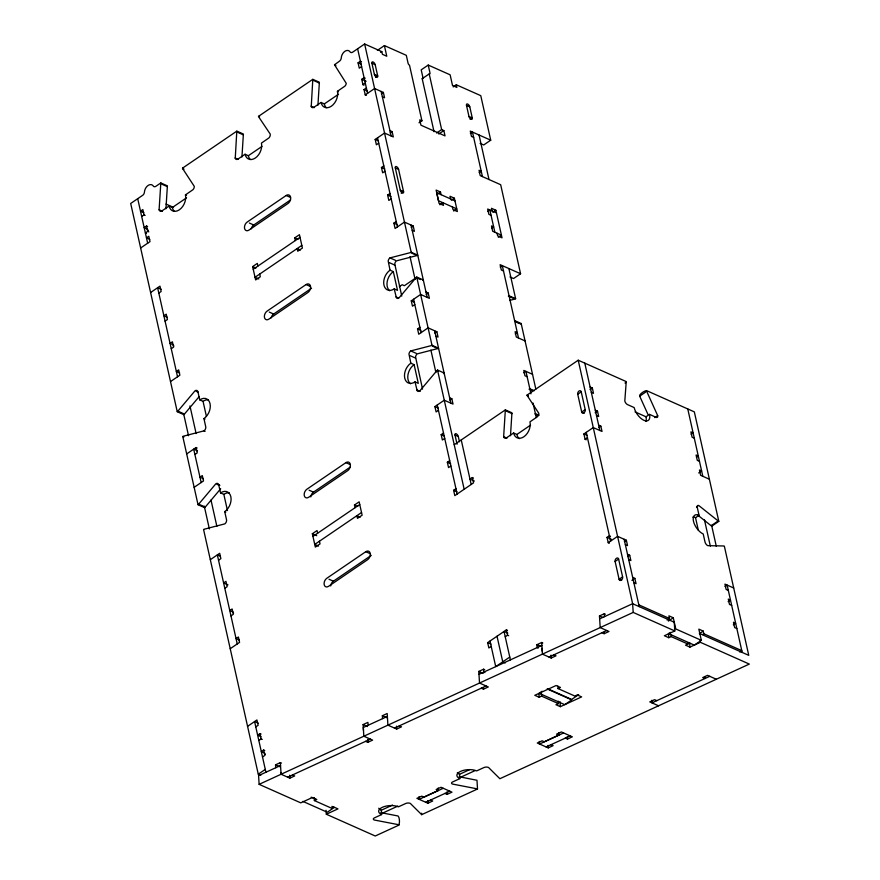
<?xml version="1.0" encoding="UTF-8"?>
<svg xmlns="http://www.w3.org/2000/svg" width="880" height="880" viewBox="0 0 880 880"><rect width="100%" height="100%" fill="white"/><g stroke="black" fill="none" stroke-linecap="round" stroke-linejoin="round"><path stroke-width="1.32" d="M241.945 156.981L243.386 134.057L236.808 131.142L182.534 168.135A3.245 2.2 -66 0 0 182.798 168.828L194.271 186.351A3.256 2.211 -66 0 1 192.874 189.772L185.438 194.887L185.691 196.823A11.407 7.733 -66 0 1 179.344 209.814A11.407 7.733 -66 0 1 169.631 207.768L169.059 206.052L162.041 210.837A3.256 2.211 -66 0 1 159.104 209.759L160.82 182.941L155.881 186.296A3.256 2.211 -66 0 1 153.274 186.021A6.523 4.422 -66 0 0 148.071 185.471A6.523 4.422 -66 0 0 144.452 192.038A3.267 2.211 -66 0 1 142.648 195.327L130.691 203.467L177.243 411.719L183.821 414.645A3.278 2.222 -66 0 0 184.459 414.073L199.034 396.77M317.933 105.182L319.374 82.258L312.807 79.332L258.533 116.336A3.245 2.2 -66 0 0 258.797 117.029L270.193 134.035A3.256 2.211 -66 0 1 268.862 137.973L261.437 143.088A11.407 7.733 -66 0 1 255.332 158.015A11.407 7.733 -66 0 1 245.058 154.253L238.04 159.038A3.267 2.211 -66 0 1 235.246 158.411L236.808 131.142M165.946 208.78L167.387 185.856L160.82 182.941M510.488 435.721L511.929 412.797L505.351 409.882L454.223 444.73M377.377 50.358L384.395 45.573L386.782 56.254L382.404 54.307L381.81 51.634L364.639 44L352.693 52.151A3.256 2.211 -66 0 1 350.086 51.876A6.523 4.422 -66 0 0 344.883 51.315A6.523 4.422 -66 0 0 341.264 57.882A3.267 2.211 -66 0 1 339.46 61.171L334.576 64.724A3.234 2.189 -66 0 0 334.796 65.23L346.247 83.336A3.267 2.211 -66 0 1 344.861 86.174L337.425 91.289A11.407 7.733 -66 0 1 331.331 106.216A11.407 7.733 -66 0 1 321.046 102.454L314.028 107.239A3.267 2.211 -66 0 1 311.245 106.612L312.807 79.332M506.935 438.163L503.646 436.7L505.351 409.882M503.646 436.689A3.267 2.211 -66 0 0 506.583 437.778L513.601 432.993A11.407 7.733 -66 0 0 523.875 436.766A11.407 7.733 -66 0 0 529.98 421.828L537.416 416.713A3.267 2.211 -66 0 0 538.802 413.292L527.34 395.769A3.256 2.2 -66 0 1 527.076 395.076L578.215 360.217L626.098 381.524A3.256 1.617 55.7 0 1 626.186 382.239L624.811 400.994A3.256 1.617 55.7 0 0 627.605 404.646L634.172 407.572A11.407 5.654 55.7 0 0 643.94 420.332A11.407 5.654 55.7 0 0 649.517 414.392L656.084 417.318A3.256 1.617 55.7 0 0 657.679 415.613L646.701 391.369C646.569 389.015 638.473 394.537 639.683 396.154L647.922 414.337M177.243 411.719A3.278 2.222 -66 0 0 177.892 411.147L195.03 390.786A3.267 2.211 -66 0 1 197.824 391.413L199.76 399.883L203.049 401.346A11.407 7.733 -66 0 1 208.516 399.883M220.682 488.763L205.249 507.089A3.278 2.222 -66 0 1 204.611 507.661L198.033 504.735A3.278 2.222 -66 0 0 198.682 504.163L215.82 483.813A3.267 2.211 -66 0 1 218.614 484.429L220.55 492.899L223.839 494.362A11.407 7.733 -66 0 1 229.306 492.91M422.972 280.236A3.256 2.211 -66 0 1 423.313 279.972L416.735 277.046A3.256 2.211 -66 0 0 416.097 277.618L398.948 297.979A3.267 2.211 -66 0 1 396.396 297.77L394.218 288.882A11.407 7.733 -66 0 1 383.944 285.109A11.407 7.733 -66 0 1 390.038 270.182L388.19 261.074A3.267 2.211 -66 0 1 389.994 257.895L410.498 252.593A3.256 2.211 -66 0 0 411.191 252.252L417.769 255.167A3.256 2.211 -66 0 1 417.076 255.519L396.561 260.821A3.267 2.211 -66 0 0 394.768 264L401.753 296.098M443.454 373.56A3.256 2.211 -66 0 1 444.103 372.988L437.525 370.062A3.256 2.211 -66 0 0 436.887 370.634L419.738 390.995A3.267 2.211 -66 0 1 417.186 390.786L415.008 381.898A11.407 7.733 -66 0 1 404.734 378.136A11.407 7.733 -66 0 1 410.828 363.198L408.98 354.09A3.267 2.211 -66 0 1 410.784 350.911L431.288 345.609A3.256 2.211 -66 0 0 431.981 345.268L438.559 348.194A3.256 2.211 -66 0 1 437.866 348.535L417.351 353.837A3.267 2.211 -66 0 0 415.558 357.016L422.543 389.114M361.625 66.583L359.271 68.189L358.072 62.843L360.415 61.248L361.504 61.743M380.633 52.437L381.81 51.634M141.669 216.513L144.034 214.896L145.134 215.391M169.059 206.052L172.348 207.515L186.538 197.835M245.058 154.253L248.347 155.716L261.987 146.41M321.046 102.454L324.335 103.906L338.525 94.237M147.62 226.523L146.52 226.028L144.166 227.645L147.444 229.108M364.045 85.151L362.945 84.667L361.757 79.321L364.122 77.715L365.211 78.199M148.808 231.858L147.719 231.374L145.376 232.969L146.476 233.453M362.945 84.667L365.288 83.072M375.606 77.286L377.685 75.867L375.199 64.735A2.442 1.21 55.7 0 0 373.109 61.996A2.442 1.21 55.7 0 0 371.91 63.272L374.396 74.404A2.442 1.21 55.7 0 0 376.486 77.143A2.442 1.21 55.7 0 0 377.685 75.867L374.396 74.404M366.333 95.392L365.244 94.908L364.045 89.562L366.388 87.967M140.646 247.995L150.007 241.615L148.808 236.269L146.476 237.864L149.754 239.327M365.244 94.908L374.594 88.528L383.361 92.422L384.56 97.768L382.36 96.789M381.414 93.753L383.361 92.422M453.178 86.9L456.302 84.777L456.896 87.439L452.518 85.492L450.131 74.811L428.219 65.065L421.201 69.85L422.994 77.858A1.628 0.814 55.7 0 1 422.191 78.705L434.038 131.714M422.191 78.705L429.209 73.92A1.628 0.814 55.7 0 0 430.012 73.073L428.219 65.065M286.176 195.492L247.181 222.068A4.895 3.311 -66 0 0 244.574 228.47A4.895 3.311 -66 0 0 248.974 230.087L287.969 203.5A4.884 3.311 -66 0 0 290.576 197.109A4.884 3.311 -66 0 0 286.176 195.492L290.554 197.439M150.601 292.523L159.962 286.143L161.15 291.489L158.818 293.084M378.73 143.176L376.387 144.771L375.188 139.436L384.549 133.056L393.316 136.95L392.117 131.604L389.928 130.636M251.229 228.811A4.895 3.311 -66 0 1 253.759 224.994L290.587 199.892M390.17 132.935L392.117 131.604M419.012 122.804L421.938 120.813L409.497 65.153A1.628 0.803 55.7 0 1 408.1 63.327L406.307 55.319L384.395 45.573M385 171.226L382.657 172.821L381.458 167.486L383.801 165.891M436.579 133.034L441.65 129.58L443.839 130.559L445.038 135.905L420.937 125.18L419.738 119.834L421.938 120.813M438.779 134.013L443.839 130.559M165.088 321.134L167.42 319.539L166.232 314.193L163.889 315.788L167.178 317.251M259.71 274.076L260.304 276.749L255.629 279.939L252.637 266.585L257.323 263.395L257.917 266.068M295.35 240.548L294.756 237.875L299.431 234.685L302.412 248.05L297.737 251.229L297.143 248.567L300.421 250.019M470.162 119.372L472.263 117.942L469.777 106.81A2.442 1.21 55.7 0 0 467.687 104.071A2.442 1.21 55.7 0 0 466.488 105.347L468.974 116.479A2.442 1.21 55.7 0 0 471.064 119.207A2.442 1.21 55.7 0 0 472.263 117.942L468.974 116.479M253.242 269.247L300.025 237.358M301.818 245.377L255.024 277.266L258.786 278.938M470.382 133.474L472.461 132.055L482.416 176.583M391.171 198.836L388.828 200.431L387.629 195.085L389.972 193.49M171.259 348.733L173.591 347.138L172.403 341.803L170.06 343.398L173.349 344.861A2.442 1.21 55.7 0 0 173.855 346.071M401.225 193.226L403.568 191.631L398.585 169.367A2.442 1.21 55.7 0 0 396.495 166.639A2.442 1.21 55.7 0 0 395.296 167.904L400.279 190.168A2.442 1.21 55.7 0 0 402.369 192.907A2.442 1.21 55.7 0 0 403.568 191.631L400.279 190.168M456.302 84.777L480.766 95.656L490.721 140.184L483.703 144.969L480.095 143.363M412.225 230.373L414.414 231.341L413.215 226.006L404.459 222.101L395.098 228.481L393.899 223.135L396.242 221.54M437.492 194.073L440.495 192.027L441.089 194.7M306.086 284.537L267.091 311.124A4.895 3.311 -66 0 0 264.473 317.515A4.895 3.311 -66 0 0 268.884 319.132L307.868 292.556A4.884 3.311 -66 0 0 310.486 286.154A4.884 3.311 -66 0 0 306.086 284.548L310.464 286.495M170.511 381.568L179.861 375.199L178.673 369.853L176.33 371.448L179.619 372.911M479.215 172.612L481.217 171.237L479.028 170.269L480.227 175.615L500.676 184.712L520.575 273.757L513.557 278.542L509.949 276.936M271.128 317.856A4.895 3.311 -66 0 1 273.658 314.039L311.575 288.2M439.879 204.765L442.882 202.708L443.487 205.381L439.098 203.434L436.117 190.069L440.495 192.027M411.268 227.337L413.215 226.006M451.363 200.244L454.377 198.198L457.358 211.552L452.98 209.605L452.375 206.932M453.629 211.002L456.742 208.879L438.482 200.75L436.7 192.742L454.949 200.86M487.795 211.398L489.874 209.979L494.857 232.243M492.844 212.278L495.858 210.232L502.029 237.842L497.64 235.884L497.046 233.222M399.366 286.66L402.171 284.746L404.36 285.714L414.458 278.839M491.656 228.272L493.658 226.897L491.469 225.929L492.668 231.264L501.424 235.169L498.311 237.292M186.681 453.926L196.042 447.546L197.131 448.041M414.799 304.59L412.467 306.185L411.268 300.839L420.629 294.459L429.396 298.353L428.197 293.018L426.008 292.039M426.195 294.382L428.197 293.018M194.898 454.487L197.23 452.892L196.042 447.546M500.236 267.058L502.315 265.639L518.496 337.997M435.864 336.116L438.053 337.095L436.854 331.749L428.098 327.855L418.737 334.235L417.538 328.889L419.881 327.294M194.15 487.322L203.5 480.942L202.312 475.596L199.969 477.191L203.258 478.654M434.852 333.124L436.854 331.749M515.295 334.015L517.297 332.651L515.108 331.672L516.296 337.018L525.063 340.912M345.895 462.649L306.9 489.225A4.895 3.311 -66 0 0 304.282 495.627A4.895 3.311 -66 0 0 308.693 497.244L347.688 470.657A4.884 3.311 -66 0 0 350.295 464.266A4.884 3.311 -66 0 0 345.895 462.649L350.273 464.596M210.32 559.68L219.681 553.3L220.869 558.646L218.526 560.241M438.438 410.333L436.106 411.928L434.907 406.582L444.268 400.213L453.035 404.107L451.836 398.761L449.647 397.793M310.772 496.903A4.895 3.311 -66 0 1 313.478 492.151L350.295 467.049M449.889 400.092L451.836 398.761M523.875 372.801L525.954 371.382L530.97 393.844M444.708 438.383L442.376 439.978L441.177 434.643L443.52 433.048M224.796 588.291L227.139 586.696L225.951 581.35L223.608 582.945L227.986 584.892M319.429 541.233L320.023 543.906L315.348 547.096L312.356 533.742L317.031 530.552L317.636 533.214M355.069 507.705L354.464 505.032L359.15 501.842L362.131 515.196L357.456 518.386L356.851 515.724L360.14 517.176M312.95 536.404L359.744 504.515M361.537 512.534L314.743 544.423L318.505 546.095M450.879 465.993L448.547 467.588L447.348 462.242L449.691 460.647M230.967 615.89L233.31 614.295L232.122 608.96L229.779 610.555L233.068 612.018A2.442 1.21 55.7 0 0 233.574 613.228M513.601 432.993L516.89 434.456L530.53 425.15M577.72 394.229L581.229 391.831L585.211 409.64A2.442 1.661 -66 0 1 583.913 412.841A2.442 1.661 -66 0 1 581.702 412.038L577.72 394.229A2.442 1.661 -66 0 1 579.029 391.028A2.442 1.661 -66 0 1 581.229 391.831M589.974 389.587L592.317 387.992L593.505 393.338L591.316 392.359M474.375 481.085L469.997 479.138L472.34 477.543L473.528 482.878L454.817 495.638L453.618 490.292L455.961 488.697M365.794 551.694L326.81 578.281A4.895 3.311 -66 0 0 324.192 584.672A4.895 3.311 -66 0 0 328.603 586.289L367.587 559.713A4.884 3.311 -66 0 0 370.205 553.311A4.884 3.311 -66 0 0 365.794 551.705L370.183 553.652M230.219 648.725L239.58 642.356L238.392 637.01L236.049 638.605L239.338 640.068M330.682 585.959A4.895 3.311 -66 0 1 333.377 581.196L371.283 555.357M585.211 409.64L581.702 412.038L584.21 413.149M625.009 383.042L626.186 382.239M595.144 412.742L597.487 411.147L598.686 416.493L596.497 415.514M586.201 439.78L585.101 439.296L583.913 433.95L593.263 427.57L602.03 431.464L600.831 426.129L598.642 425.15M639.683 396.154L645.535 392.172M598.884 427.449L600.831 426.129M585.101 439.296L587.444 437.701M645.898 421.344A11.407 5.654 55.7 0 0 646.008 416.779L649.517 414.392M654.753 417.615L657.679 415.613M247.566 726.341L256.927 719.961L258.126 725.307L255.783 726.902M691.152 434.159L693.099 432.828L690.91 431.849L692.098 437.195L694.298 438.174M261.063 734.052L259.974 733.568L257.631 735.163L260.92 736.626M258.83 740.498L261.162 738.903L262.262 739.398M264.748 750.53L263.648 750.035L261.316 751.63L264.605 753.093L265.364 754.523M696.52 457.182L698.269 455.983L696.08 455.004L697.279 460.35L699.468 461.329M262.504 756.976L264.847 755.381L263.648 750.035M698.698 472.945L701.624 470.954L699.435 469.986L700.623 475.321L709.39 479.226M220.55 492.899A11.407 7.733 -66 0 1 230.835 496.672A11.407 7.733 -66 0 1 224.73 511.599L226.6 520.124A3.267 2.211 -66 0 1 224.785 523.886L204.27 529.188A3.278 2.222 -66 0 0 203.577 529.529L258.269 774.202L265.287 769.417M609.323 543.213L608.223 542.729L607.035 537.383L609.367 535.788L610.467 536.283M608.223 542.729L617.584 536.349L626.351 540.254L627.539 545.589L625.35 544.621M624.393 541.574L626.351 540.254M491.205 646.371L488.862 647.966L487.663 642.62L506.385 629.86L507.474 630.344M618.618 559.064L615.109 561.451L619.102 579.315A2.442 1.661 -66 0 0 621.302 580.129A2.442 1.661 -66 0 0 622.611 576.928L618.618 559.064A2.442 1.661 -66 0 0 616.418 558.305A2.442 1.661 -66 0 0 615.12 561.506M505.241 636.801L507.573 635.206L508.673 635.69M696.498 507.177L697.664 506.385M627.748 556.556L629.695 555.225L630.883 560.571L628.694 559.592M692.846 517.088A11.407 5.654 55.7 0 1 695.53 517.693L699.039 515.295L697.246 507.287A3.256 1.617 55.7 0 1 698.841 505.582L718.157 520.949A3.256 1.617 55.7 0 0 718.806 521.345L711.788 526.13A3.256 1.617 55.7 0 1 711.128 525.734L697.609 514.976M622.6 576.873L619.091 579.26L621.588 580.382M509.762 657.063L495.726 666.622L490.006 641.025M712.305 524.942L718.157 520.949M631.939 580.371L634.865 578.38L636.064 583.726L633.875 582.747M542.19 691.24L539.176 693.297L564.74 704.66L571.758 699.875L547.415 689.051M667.15 620.081L669.482 618.486L668.888 615.824L673.266 617.771L675.774 628.958L701.338 640.332L694.32 645.117L668.756 633.743L670.758 632.379M668.393 621.093L673.266 617.771M725.054 586.498L727.133 585.079L742.181 652.432M578.677 694.65L571.659 699.435L547.316 688.6M728.134 601.656L730.477 600.061L728.288 599.082L729.487 604.428L731.676 605.396M699.314 633.743L703.219 631.092L703.813 633.765L741.785 650.65L739.783 652.025M702.636 634.557L703.813 633.765M733.315 624.8L735.658 623.216L733.458 622.237L734.657 627.583L736.846 628.551M365.596 741.356L367.796 742.324L372.603 740.113L363.847 736.219L363.11 724.581L367.928 722.37L368.115 725.274M382.558 718.641L382.371 715.737L387.189 713.515L387.915 725.153L396.682 729.047L401.5 726.836L399.311 725.857M481.283 688.182L483.472 689.161L488.29 686.95L479.523 683.045L478.797 671.418L483.615 669.207L484.704 669.691M538.164 648.109L537.075 647.625L536.888 644.721L541.706 642.499L542.795 642.994M601.953 632.72L604.142 633.699L608.96 631.488L600.193 627.583L599.467 615.956L604.285 613.745L605.385 614.229M275.726 767.745L275.539 764.83L280.357 762.619L281.457 763.103M280.544 765.523L258.577 775.621L259.127 784.344L300.751 802.857L312.389 797.511L316.767 799.458L314.369 800.569L314.182 797.665M387.376 716.43L363.297 727.496L363.473 730.4M478.973 674.322L541.882 645.414L541.706 642.499M599.654 618.86L632.632 603.702L674.267 622.226L674.806 630.949L664.378 635.745L668.756 637.692L671.165 636.581L687.962 644.061L687.874 642.598M259.127 784.344L633.182 612.425L674.806 630.949M287.661 777.172L370.414 739.134M394.493 728.079L486.101 685.971M549.01 657.063L606.771 630.509M280.357 762.619L281.083 774.246L289.85 778.151L294.668 775.94L292.468 774.961M541.882 645.414L542.432 654.137L551.199 658.031L556.006 655.82L553.817 654.852M557.887 686.081L558.041 688.578L560.45 687.467L556.061 685.52L534.798 695.299L539.176 697.246L541.585 696.135L558.382 703.615L558.228 701.118M558.382 703.615L555.973 704.715L560.351 706.673L581.625 696.894L577.247 694.947L574.838 696.047L558.041 688.578M687.962 644.061L685.553 645.161L689.942 647.108L700.37 642.312L749.309 664.081L499.873 778.723L488.499 767.437A3.256 1.463 -3.6 0 0 483.901 767.569L476.674 770.891A11.407 5.115 -3.6 0 0 460.581 771.353A11.407 5.115 -3.6 0 0 459.822 778.635L452.606 781.957A3.256 1.463 -3.5 0 0 452.386 784.036L476.993 788.81A3.223 1.441 -3.4 0 1 477.51 788.997L476.982 780.274L459.162 776.732M326.073 810.304L326.315 814.231L337.953 808.885L333.564 806.938L331.166 808.038L314.369 800.569M378.763 808.214A11.418 5.126 -3.5 0 0 381.348 810.216L392.579 805.057M457.325 772.739A11.44 5.126 -3.5 0 0 459.558 774.268L469.667 769.626M381.612 813.571L397.848 806.113M460.229 777.436L475.09 770.605M477.521 788.997L421.663 814.66L410.289 803.385A3.256 1.474 -3.5 0 0 405.68 803.506L398.464 806.828A11.418 5.115 -3.5 0 0 382.36 807.301A11.418 5.115 -3.5 0 0 381.623 814.572L374.385 817.894A3.256 1.463 -3.6 0 0 374.176 819.984L398.585 824.703C399.949 824.439 399.729 817.025 398.035 815.98L380.952 812.669M438.218 787.974L438.372 790.471L423.929 797.115L421.74 796.136L416.922 798.347L427.878 803.22L432.696 801.009L430.507 800.03M558.602 732.655L558.756 735.141L544.313 741.785L542.124 740.806L537.306 743.017L548.262 747.89L553.08 745.679L550.891 744.711M443.201 788.293L419.122 799.359L418.957 796.774M563.574 732.963L539.506 744.029L539.341 741.444M425.689 802.285L449.768 791.219M546.073 746.955L570.152 735.889M444.95 793.397L447.139 794.365L451.957 792.154L441.001 787.281L436.183 789.492L438.372 790.471M565.334 738.067L567.523 739.046L572.341 736.824L561.385 731.951L556.567 734.173L558.756 735.141M709.742 676.313L651.981 702.867L651.816 700.282M399.311 824.934L375.243 836L326.315 814.231M509.806 300.377L514.932 299.046A3.256 2.211 -66 0 0 515.625 298.705L508.893 268.565M205.084 431.354L203.995 430.859L183.48 436.172A3.278 2.222 -66 0 0 182.787 436.513L198.033 504.735M371.91 63.272L375.199 64.735M466.488 105.347L469.777 106.81M358.072 62.843L361.361 64.306M334.521 64.537L335.621 65.021M334.796 65.23L335.885 65.714M361.757 79.321L366.135 81.268M490.721 140.184L470.272 131.087L471.46 136.433L473.66 137.401M364.045 89.562L367.334 91.025M313.973 80.652L319.451 83.094M337.425 91.289L338.525 91.773M311.091 106.161L314.38 107.624M375.188 139.436L378.477 140.888M495.858 210.232L491.469 208.285L492.074 210.958M395.296 167.904L398.585 169.367M496.452 212.905L487.685 209L488.884 214.346L491.073 215.325M454.377 198.198L449.988 196.251L450.593 198.913M381.458 167.486L384.747 168.949M258.533 116.336L259.622 116.82M387.629 195.085L390.918 196.548M237.974 132.451L243.452 134.893M520.575 273.757L500.126 264.66L501.325 270.006L503.514 270.985M393.899 223.135L397.188 224.598M235.103 157.96L238.381 159.423M515.625 298.705L509.058 295.779A3.256 2.211 -66 0 1 508.365 296.12M411.598 253.077L417.076 255.519M509.454 296.615L513.843 298.562M389.994 257.895L395.472 260.337M182.534 168.135L183.634 168.619M182.798 168.828L183.898 169.323M389.345 262.658L394.823 265.089M514.602 320.584L521.169 323.51L535.843 389.114M416.097 277.618L420.475 279.565M516.142 322.124L519.431 323.587M390.038 270.182L393.327 271.645L397.507 290.345L394.218 288.882M646.437 390.566L694.331 411.873L718.806 521.345M294.756 237.875L298.034 239.338M249.37 223.047L253.759 224.994M161.986 184.261L167.464 186.692M185.438 194.887L186.538 195.371M411.268 300.839L414.557 302.302M396.011 296.901L398.2 297.869M590.117 387.024L592.317 387.992M635.052 411.906L646.008 416.779M165.99 204.039L173.514 207.394M532.532 374.308L523.765 370.414L524.964 375.76L527.153 376.728M159.104 209.759L162.393 211.222M417.538 328.889L420.827 330.352M595.298 410.179L597.487 411.147M143.792 212.619L140.503 211.156L142.846 209.561L144.034 214.896M534.226 390.742L529.848 388.795A3.256 2.211 -66 0 1 529.331 389.081M432.388 346.093L437.866 348.535M529.155 389.147L532.444 390.61M252.637 266.585L255.926 268.048M527.076 395.076L528.165 395.56M527.34 395.769L528.44 396.264M410.784 350.922L416.262 353.353M410.135 355.674L415.613 358.105M583.913 433.95L587.191 435.413M539.088 415.239L535.392 413.6A3.256 2.211 -66 0 0 534.897 414.007M436.887 370.634L437.976 371.118M535.843 414.656L536.943 415.14M410.828 363.198L414.117 364.661L418.297 383.361L415.008 381.898M506.528 411.191L512.006 413.633M269.28 312.092L273.658 314.039M416.801 389.917L420.09 391.38M434.907 406.582L438.196 408.045M161.381 289.41L157.619 287.738L177.529 376.794M458.304 436.524A2.442 1.21 55.7 0 0 456.214 433.796A2.442 1.21 55.7 0 0 455.015 435.061L458.304 436.524L459.47 441.76M441.177 434.643L444.466 436.106M733.7 588.005L724.944 584.111L726.132 589.446L728.321 590.425M447.348 462.242L450.637 463.705M607.035 537.383L611.413 539.33M472.34 477.543L473.429 478.027M627.506 554.246L629.695 555.225M453.618 490.292L456.907 491.755M632.676 577.401L634.865 578.38M196.13 391.281L198.319 392.249M703.219 631.092L698.83 629.134L701.338 640.332M638.814 604.846L669.482 618.486M699.82 633.589L748.759 655.358L724.35 546.15A3.267 1.617 55.7 0 0 723.745 545.974L707.795 545.655A3.256 1.617 55.7 0 1 705.012 542.014L703.219 533.995A11.407 5.654 55.7 0 1 693.462 521.235A11.407 5.654 55.7 0 1 699.039 515.295M199.76 399.883A11.407 7.733 -66 0 1 210.045 403.656A11.407 7.733 -66 0 1 203.94 418.583L205.04 419.067M177.892 411.147L183.37 413.589M354.464 505.032L357.753 506.495M599.467 615.956L602.756 617.419M309.089 490.204L313.478 492.151M182.787 436.513L183.887 437.008M716.32 679.239L707.553 675.345L702.735 677.556L704.935 678.535L704.836 677.072M197.45 450.813L193.699 449.141L201.168 482.537M218.757 484.88L219.857 485.375M216.92 484.297L219.109 485.265M312.356 533.742L316.734 535.689M536.888 644.721L540.177 646.184M507.804 633.127L504.042 631.455L510.4 659.879M656.799 700.656L654.61 699.677L649.792 701.888L658.559 705.793M224.73 511.599L225.83 512.083M198.682 504.163L204.16 506.605M487.663 642.62L490.952 644.083M328.999 579.249L333.377 581.196M505.23 662.948L502.744 661.837L497.024 636.24M484.891 672.595L483.791 672.111L483.615 669.207M219.835 556.006L217.338 554.895L237.237 643.951M478.797 671.418L483.175 673.365M382.371 715.737L386.76 717.684M363.11 724.581L367.499 726.539M258.346 723.228L254.584 721.556L265.925 772.244M275.539 764.83L279.928 766.777M311.168 797.17L314.82 798.798M331.87 806.377L334.301 807.455L327.283 812.24L302.94 801.416M258.269 774.202L260.755 775.313M687.764 408.947L702.812 476.3M711.568 525.14L716.309 546.348M704.396 519.563L710.325 546.084M695.53 517.693L698.313 530.156M584.782 363.143L599.841 430.496M624.151 539.275L639.21 606.628M578.215 360.217L632.632 603.702L633.182 612.425M586.245 432.355L610.566 541.134M479.039 134.981L488.983 179.509M533.038 403.051L536.272 417.538M429.209 73.92L441.65 129.58M506.385 629.86L507.573 635.206M461.241 439.956L471.185 484.473M381.172 91.454L391.127 135.971M411.026 225.027L427.196 297.385M434.665 330.781L450.835 403.128M455.015 435.061L457.061 444.235M364.639 44L411.191 252.252M416.735 277.046L431.981 345.268M437.525 370.062L464.167 489.258M410.003 256.608L415.096 279.4M430.903 350.119L435.897 372.493M357.621 48.785L367.576 93.313M377.531 137.841L397.441 226.886M413.611 299.244L421.069 332.64M437.25 404.998L457.149 494.043M203.049 401.346L206.393 416.306M223.839 494.362L227.458 510.565M203.94 418.583L205.799 427.108A3.267 2.211 -66 0 1 203.995 430.87M189.959 405.922L196.13 433.565M210.991 500.016L216.876 526.339M146.52 226.028L147.719 231.374M259.974 733.568L261.162 738.903M137.709 198.682L147.664 243.21M183.667 413.974L188.529 435.71M204.27 506.121L209.374 528.979M700.238 640.134L700.37 642.312M689.667 642.752L689.942 647.108M671.077 635.129L671.165 636.581M668.492 633.325L668.756 637.692M604.285 613.745L604.472 616.649M604.054 632.247L604.142 633.699M567.369 736.549L567.523 739.046M560.043 701.679L560.351 706.673M551.012 655.127L551.199 658.031M542.069 648.318L542.245 651.233M548.108 745.404L548.262 747.89M541.431 693.649L541.585 696.135M538.945 693.506L539.176 697.246M483.384 687.709L483.472 689.161M459.547 774.268L459.822 778.635M446.985 791.879L447.139 794.365M427.724 800.734L427.878 803.22M421.575 813.208L421.663 814.66M396.682 729.047L396.506 726.143M381.337 810.216L381.612 814.583M367.796 742.324L367.609 739.42M289.663 775.236L289.85 778.151M280.973 772.508L281.083 774.246M174.328 211.288A11.418 7.733 -66 0 1 172.348 207.515M326.315 107.69A11.396 7.722 -66 0 1 324.335 103.906M250.327 159.489A11.407 7.733 -66 0 1 248.336 155.716M389.708 290.774A11.407 7.722 -66 0 1 387.222 281.457A11.407 7.722 -66 0 1 393.327 271.656M410.498 383.801A11.407 7.722 -66 0 1 408.012 374.473A11.407 7.722 -66 0 1 414.117 364.672M519.365 438.658A11.407 7.733 -66 0 1 516.879 434.456M520.531 324.071A3.256 2.211 -66 0 1 521.169 323.51M148.269 230.725A2.442 1.21 55.7 0 1 147.466 229.086"/></g></svg>
